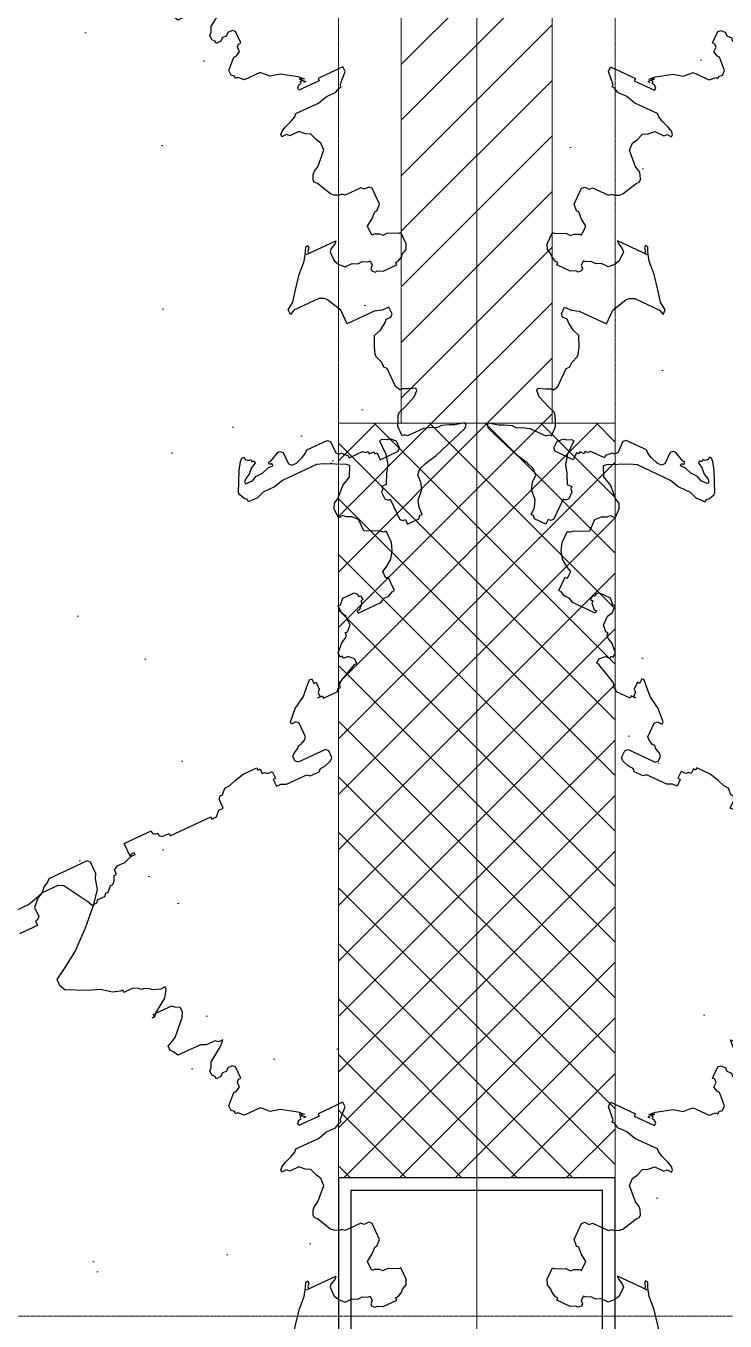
# Model space of a CAD drawing. Header units: millimetres. Extents: x 0 to 71617, y -15450 to 30894.
# Drawn here: x 52148 to 52704, y 18343 to 19373 of the extents above; entities that cross this region are included whole.
import ezdxf

# ---------------------------------------------------------------- set-up
doc = ezdxf.new("R2010")
doc.units = ezdxf.units.MM
doc.linetypes.add('CENTER2', pattern=[1.125, 0.75, -0.125, 0.125, -0.125])
doc.linetypes.add('HIDDEN', pattern=[0.375, 0.25, -0.125])
for name, color, linetype, lineweight in [('axis', 40, 'CENTER2', 5), ('DIM2', 4, 'Continuous', 5), ('Hatch', 8, 'Continuous', 5), ('LINE-DETAIL-SAKURA', 2, 'Continuous', 30), ('tree', 251, 'Continuous', 0), ('Wall Brick', 5, 'Continuous', 15)]:
    doc.layers.add(name, color=color, linetype=linetype, lineweight=lineweight)
for name, color, linetype in [('COL', 5, 'Continuous'), ('dwgmodels.com', 250, 'Continuous'), ('WINDOW-PLAN-PANEL', 15, 'Continuous')]:
    doc.layers.add(name, color=color, linetype=linetype)
pattern_1 = [(135, (-2110, -10510), (-22.097087, -22.097087), []), (225, (-2110, -10510), (22.097087, -22.097087), [])]
pattern_2 = [(45, (-2110, -10510), (-22.097087, 22.097087), [])]

# ---------------------------------------------------------------- blocks, each defined once
blk = doc.blocks.new('GRIDLINE-GF')
at = {"layer": 'axis'}
for p, q in [((29300, -6362.2, -0.1), (29300, 12546.8)), ((48410, 1200), (-4020, 1200))]:
    blk.add_line(p, q, dxfattribs=at)
blk = doc.blocks.new('2D WALL G.F')
at = {"layer": 'Hatch'}
h = blk.add_hatch(dxfattribs=at)
h.set_pattern_fill('LINE', color=256, scale=250, angle=45, style=0)
h.set_pattern_definition(pattern_2)
h.paths.add_polyline_path([(32060, -110), (31940, -110), (31940, -4590), (32060, -4590)])
h.paths.add_polyline_path([(32040, -5410), (31960, -5410), (31960, -10290), (32040, -10290)])
h = blk.add_hatch(dxfattribs=at)
h.set_pattern_fill('LINE', color=256, scale=250, angle=45, style=0)
h.set_pattern_definition(pattern_2)
h.paths.add_polyline_path([(31940, -110), (32060, -110), (32060, -4590), (31940, -4590)])
h.paths.add_polyline_path([(31960, -5410), (32040, -5410), (32040, -10290), (31960, -10290)])
h = blk.add_hatch(dxfattribs=at)
h.set_pattern_fill('LINE', color=256, scale=250, angle=45, style=0)
h.set_pattern_definition(pattern_2)
h.paths.add_polyline_path([(31940, -110), (32060, -110), (32060, -4590), (31940, -4590)])
h.paths.add_polyline_path([(31940, -5410), (32060, -5410), (32060, -10290), (31940, -10290)])
h = blk.add_hatch(dxfattribs=at)
h.set_pattern_fill('NET', color=256, scale=250, angle=135, style=0)
h.set_pattern_definition(pattern_1)
h.paths.add_polyline_path([(32110, -5190), (31890, -5190), (31890, -4590), (32110, -4590)])
h = blk.add_hatch(dxfattribs=at)
h.set_pattern_fill('NET', color=256, scale=250, angle=135, style=0)
h.set_pattern_definition(pattern_1)
h.paths.add_polyline_path([(31890, -5190), (32110, -5190), (32110, -4590), (31890, -4590)])
h = blk.add_hatch(dxfattribs=at)
h.set_pattern_fill('NET', color=256, scale=250, angle=135, style=0)
h.set_pattern_definition(pattern_1)
h.paths.add_polyline_path([(31890, -5190), (32110, -5190), (32110, -4590), (31890, -4590)])
h = blk.add_hatch(dxfattribs=at)
h.set_pattern_fill('NET', color=256, scale=250, angle=135, style=0)
h.set_pattern_definition(pattern_1)
h.paths.add_polyline_path([(32110, -5190), (31890, -5190), (31890, -4590), (32110, -4590)])
at = {"layer": 'Hatch', "color": 3, "linetype": 'HIDDEN', "elevation": 7.9}
for points in [[(32000, -10500), (24000, -10500), (24000, 5500), (32000, 5500)], [(32000, -10500), (40000, -10500), (40000, 5500), (32000, 5500)]]:
    blk.add_lwpolyline(points, close=True, dxfattribs=at)
at = {"layer": 'Wall Brick'}
for points in [[(32060, -110), (31940, -110), (31940, -4590), (32060, -4590)], [(31940, -110), (32060, -110), (32060, -4590), (31940, -4590)], [(31940, -110), (32060, -110), (32060, -4590), (31940, -4590)], [(32060, -110), (31940, -110), (31940, -4590), (32060, -4590)], [(32110, -5190), (31890, -5190), (31890, -4590), (32110, -4590)], [(31890, -5190), (32110, -5190), (32110, -4590), (31890, -4590)], [(31890, -5190), (32110, -5190), (32110, -4590), (31890, -4590)], [(32110, -5190), (31890, -5190), (31890, -4590), (32110, -4590)]]:
    blk.add_lwpolyline(points, close=True, dxfattribs=at)
blk = doc.blocks.new('trees top 025')
at = {"layer": 'dwgmodels.com', "color": 0}
for p, q in [((-1.4807, 1.4621), (-1.4723, 1.4705)), ((-1.4807, 1.4205), (-1.4807, 1.4621)), ((-1.4723, 1.4705), (-1.3306, 1.4705)), ((-1.3306, 1.4705), (-1.3222, 1.4621)), ((-1.3222, 1.4621), (-1.3056, 1.4538)), ((-1.3056, 1.4538), (-1.2889, 1.4371)), ((-1.2889, 1.4371), (-1.2722, 1.4288)), ((-1.2722, 1.4288), (-1.2472, 1.4038)), ((-1.4723, 1.4038), (-1.4807, 1.4205)), ((-1.464, 1.3705), (-1.4723, 1.4038)), ((-1.2472, 1.4038), (-1.2472, 1.3705)), ((-1.4306, 1.3288), (-1.464, 1.3705)), ((-1.2472, 1.3705), (-1.2388, 1.3621)), ((-1.2388, 1.3621), (-1.2305, 1.3621)), ((-1.2305, 1.3621), (-1.2305, 1.3455)), ((-1.2305, 1.3455), (-1.1638, 1.3455)), ((-1.3723, 1.2704), (-1.4306, 1.3288)), ((-1.3056, 1.2121), (-1.3723, 1.2704)), ((-1.2555, 1.1788), (-1.3056, 1.2121)), ((-1.2138, 1.1537), (-1.2555, 1.1788)), ((-1.2222, 1.1121), (-1.2138, 1.1287)), ((-1.2138, 1.1287), (-1.2138, 1.1537)), ((-1.2889, 1.0787), (-1.2222, 1.1121)), ((-1.3639, 1.0371), (-1.3306, 1.0621)), ((-1.3306, 1.0621), (-1.2889, 1.0787)), ((-1.489, 0.987), (-1.4807, 0.9954)), ((-1.4807, 0.9954), (-1.464, 1.0037)), ((-1.464, 1.0037), (-1.4557, 1.0037)), ((-1.4557, 1.0037), (-1.4473, 1.012)), ((-1.4473, 1.012), (-1.4306, 1.0204)), ((-1.4306, 1.0204), (-1.3973, 1.0204)), ((-1.3973, 1.0287), (-1.3889, 1.0287)), ((-1.3973, 1.0204), (-1.3973, 1.0287)), ((-1.3889, 1.0287), (-1.3639, 1.0371)), ((-1.5307, 0.9787), (-1.514, 0.9787)), ((-1.5307, 0.9704), (-1.5307, 0.9787)), ((-1.514, 0.9454), (-1.5307, 0.9704)), ((-1.514, 0.9787), (-1.489, 0.987)), ((-1.5307, 0.9037), (-1.5224, 0.912)), ((-1.5224, 0.912), (-1.464, 0.912)), ((-1.464, 0.912), (-1.514, 0.9454)), ((-1.4557, 0.912), (-1.464, 0.912)), ((-1.464, 0.912), (-1.4557, 0.9037)), ((-1.4557, 0.9037), (-1.4557, 0.912)), ((-1.5474, 0.8954), (-1.5307, 0.9037)), ((-1.5474, 0.8787), (-1.5474, 0.8954)), ((-1.5391, 0.862), (-1.5474, 0.8787)), ((-1.4473, 0.9037), (-1.4557, 0.9037)), ((-1.4557, 0.9037), (-1.4473, 0.9037)), ((-1.5057, 0.8287), (-1.5391, 0.862)), ((-1.489, 0.812), (-1.5057, 0.8287)), ((-1.4557, 0.7953), (-1.489, 0.812)), ((-1.4557, 0.7787), (-1.4557, 0.7953)), ((-1.6308, 0.737), (-1.6141, 0.737)), ((-1.6141, 0.7203), (-1.6308, 0.737)), ((-1.6141, 0.737), (-1.6058, 0.7453)), ((-1.6058, 0.7453), (-1.5724, 0.7453)), ((-1.5724, 0.7453), (-1.5557, 0.7537)), ((-1.5557, 0.7537), (-1.4723, 0.7537)), ((-1.4723, 0.7537), (-1.464, 0.7703)), ((-1.464, 0.7703), (-1.4557, 0.7787)), ((-1.5641, 0.687), (-1.6141, 0.7203)), ((-1.5557, 0.6703), (-1.5641, 0.687)), ((-1.5474, 0.662), (-1.5557, 0.6703)), ((-1.5474, 0.6453), (-1.5474, 0.662)), ((-1.6308, 0.637), (-1.6224, 0.6453)), ((-1.6308, 0.5953), (-1.6308, 0.637)), ((-1.6224, 0.6453), (-1.6058, 0.6453)), ((-1.6058, 0.6453), (-1.5974, 0.637)), ((-1.5974, 0.637), (-1.5807, 0.637)), ((-1.5807, 0.637), (-1.5724, 0.6286)), ((-1.5724, 0.6286), (-1.5557, 0.6286)), ((-1.5557, 0.637), (-1.5474, 0.6453)), ((-1.5557, 0.6286), (-1.5557, 0.637)), ((-1.6224, 0.5953), (-1.6308, 0.5953)), ((-1.6141, 0.587), (-1.6224, 0.5953)), ((-1.6141, 0.5703), (-1.6141, 0.587)), ((-1.5974, 0.562), (-1.6141, 0.5703)), ((-1.5891, 0.562), (-1.5974, 0.562)), ((-1.5557, 0.5286), (-1.5891, 0.562)), ((-1.5557, 0.5119), (-1.5557, 0.5286)), ((-1.6558, 0.4703), (-1.6475, 0.4786)), ((-1.6475, 0.4786), (-1.5891, 0.4786)), ((-1.5891, 0.4786), (-1.5724, 0.4953)), ((-1.5724, 0.4953), (-1.5641, 0.4953)), ((-1.5641, 0.5036), (-1.5557, 0.5119)), ((-1.5641, 0.4953), (-1.5641, 0.5036)), ((-1.7559, 0.4119), (-1.7058, 0.4453)), ((-1.7058, 0.4453), (-1.6725, 0.4536)), ((-1.6725, 0.4536), (-1.6558, 0.4703)), ((-1.7726, 0.3952), (-1.7559, 0.4119)), ((-1.7559, 0.4036), (-1.7726, 0.3869)), ((-1.7642, 0.4036), (-1.7559, 0.4036)), ((-1.7642, 0.3952), (-1.7642, 0.4036)), ((-1.7559, 0.3952), (-1.7642, 0.3952)), ((-1.7559, 0.3869), (-1.7559, 0.3952)), ((-1.906, 0.3786), (-1.8143, 0.3786)), ((-1.906, 0.3619), (-1.906, 0.3786)), ((-1.8726, 0.3286), (-1.906, 0.3619)), ((-1.8143, 0.3786), (-1.8143, 0.3702)), ((-1.8143, 0.3702), (-1.7392, 0.3702)), ((-1.7726, 0.3869), (-1.7642, 0.3869)), ((-1.7475, 0.3869), (-1.7559, 0.3869)), ((-1.7392, 0.3786), (-1.7475, 0.3869)), ((-1.7392, 0.3702), (-1.7392, 0.3786)), ((-1.8726, 0.3202), (-1.8726, 0.3286)), ((-1.8643, 0.3202), (-1.8726, 0.3202)), ((-1.8476, 0.3119), (-1.8643, 0.3202)), ((-1.8143, 0.3119), (-1.8476, 0.3119)), ((-1.7809, 0.3036), (-1.8143, 0.3119)), ((-1.6975, 0.3036), (-1.7809, 0.3036)), ((-1.6892, 0.2952), (-1.6975, 0.3036)), ((-1.6725, 0.2869), (-1.6892, 0.2952)), ((-1.6475, 0.2786), (-1.6725, 0.2869)), ((-1.6308, 0.2702), (-1.6475, 0.2786)), ((-1.6224, 0.2619), (-1.6308, 0.2702)), ((-1.6224, 0.2535), (-1.6224, 0.2619)), ((-1.7225, 0.1952), (-1.7142, 0.2202)), ((-1.7142, 0.2202), (-1.6975, 0.2285)), ((-1.6975, 0.2285), (-1.6808, 0.2452)), ((-1.6808, 0.2452), (-1.6475, 0.2452)), ((-1.6475, 0.2452), (-1.6391, 0.2535)), ((-1.6391, 0.2535), (-1.6224, 0.2535)), ((-1.7309, 0.1785), (-1.7225, 0.1952)), ((-1.7309, 0.1535), (-1.7309, 0.1785)), ((-1.6892, 0.1119), (-1.7309, 0.1535)), ((-1.6725, 0.1035), (-1.6892, 0.1119)), ((-1.6641, 0.0952), (-1.6725, 0.1035)), ((-1.6558, 0.0785), (-1.6641, 0.0952)), ((-1.6892, 0.0118), (-1.6641, 0.0618)), ((-1.6641, 0.0618), (-1.6558, 0.0702)), ((-1.6558, 0.0702), (-1.6558, 0.0785)), ((-1.7142, -0.0048), (-1.6975, 0.0035)), ((-1.6975, 0.0035), (-1.6892, 0.0118)), ((-1.8226, -0.0298), (-1.8143, -0.0215)), ((-1.8226, -0.0882), (-1.8226, -0.0298)), ((-1.8143, -0.0215), (-1.7976, -0.0215)), ((-1.7976, -0.0215), (-1.7892, -0.0132)), ((-1.7892, -0.0132), (-1.7309, -0.0132)), ((-1.7309, -0.0132), (-1.7225, -0.0048)), ((-1.7225, -0.0048), (-1.7142, -0.0048)), ((-1.8059, -0.1049), (-1.8226, -0.0882)), ((-1.7976, -0.1049), (-1.8059, -0.1049)), ((-1.7809, -0.1215), (-1.7976, -0.1049)), ((-1.7559, -0.1382), (-1.7809, -0.1215)), ((-1.5474, -0.1132), (-1.5474, -0.1215)), ((-1.5391, -0.1132), (-1.5474, -0.1132)), ((-1.5474, -0.1215), (-1.5391, -0.1299)), ((-1.5307, -0.1299), (-1.5391, -0.1132)), ((-1.7809, -0.1799), (-1.7642, -0.1715)), ((-1.7642, -0.1715), (-1.7559, -0.1715)), ((-1.7559, -0.1715), (-1.7559, -0.1382)), ((-1.6391, -0.1382), (-1.6308, -0.1465)), ((-1.5307, -0.1382), (-1.6391, -0.1382)), ((-1.6308, -0.1465), (-1.6141, -0.1549)), ((-1.6141, -0.1549), (-1.6058, -0.1632)), ((-1.6058, -0.1632), (-1.6058, -0.1965)), ((-1.5391, -0.1299), (-1.5391, -0.1382)), ((-1.5391, -0.1382), (-1.5307, -0.1382)), ((-1.514, -0.1549), (-1.5307, -0.1299)), ((-1.4807, -0.1882), (-1.514, -0.1549)), ((-1.8476, -0.2049), (-1.8393, -0.2049)), ((-1.8476, -0.2466), (-1.8476, -0.2049)), ((-1.8393, -0.2049), (-1.8059, -0.1882)), ((-1.8059, -0.1882), (-1.7892, -0.1882)), ((-1.7892, -0.1882), (-1.7809, -0.1799)), ((-1.6141, -0.2132), (-1.6308, -0.2299)), ((-1.6058, -0.1965), (-1.6141, -0.2132)), ((-1.4473, -0.2299), (-1.4807, -0.1882)), ((-1.8393, -0.2632), (-1.8476, -0.2466)), ((-1.7142, -0.2466), (-1.7142, -0.2632)), ((-1.7058, -0.2466), (-1.7142, -0.2466)), ((-1.6892, -0.2382), (-1.7058, -0.2466)), ((-1.6725, -0.2382), (-1.6892, -0.2382)), ((-1.6558, -0.2299), (-1.6725, -0.2382)), ((-1.6308, -0.2299), (-1.6558, -0.2299)), ((-1.4223, -0.2632), (-1.4473, -0.2299)), ((-1.8226, -0.2716), (-1.8393, -0.2632)), ((-1.8143, -0.2799), (-1.8226, -0.2716)), ((-1.7976, -0.2882), (-1.8143, -0.2799)), ((-1.7892, -0.2882), (-1.7976, -0.2882)), ((-1.7892, -0.2966), (-1.7892, -0.2882)), ((-1.7392, -0.2966), (-1.7892, -0.2966)), ((-1.7225, -0.2882), (-1.7392, -0.2966)), ((-1.7142, -0.2882), (-1.7225, -0.2882)), ((-1.7142, -0.2632), (-1.7058, -0.2716)), ((-1.7058, -0.2799), (-1.7142, -0.2882)), ((-1.7058, -0.2716), (-1.7058, -0.2799)), ((-1.5307, -0.3049), (-1.5224, -0.2966)), ((-1.5224, -0.2966), (-1.5057, -0.2882)), ((-1.5057, -0.2882), (-1.414, -0.2882)), ((-1.3973, -0.2799), (-1.4223, -0.2632)), ((-1.414, -0.2882), (-1.3973, -0.2966)), ((-1.3973, -0.2966), (-1.3973, -0.2799)), ((-1.5557, -0.3549), (-1.5307, -0.3049)), ((-1.5557, -0.4049), (-1.5557, -0.3549)), ((-1.7058, -0.4133), (-1.6808, -0.4133)), ((-1.7058, -0.4383), (-1.7058, -0.4133)), ((-1.6808, -0.4133), (-1.6558, -0.4049)), ((-1.6558, -0.4049), (-1.5557, -0.4049)), ((-1.6975, -0.4466), (-1.7058, -0.4383)), ((-1.6808, -0.4466), (-1.6975, -0.4466)), ((-1.6725, -0.4549), (-1.6808, -0.4466)), ((-1.6475, -0.4716), (-1.6725, -0.4549)), ((-1.6224, -0.4799), (-1.6475, -0.4716)), ((-1.6058, -0.5133), (-1.6224, -0.4799)), ((-1.5974, -0.5383), (-1.6058, -0.5133)), ((-1.6058, -0.5716), (-1.5974, -0.5466)), ((-1.5974, -0.5466), (-1.5974, -0.5383)), ((-1.6141, -0.5966), (-1.6058, -0.5883)), ((-1.6141, -0.6633), (-1.6141, -0.5966)), ((-1.6058, -0.5883), (-1.6058, -0.5716)), ((-1.6725, -0.6967), (-1.6475, -0.6883)), ((-1.6475, -0.6883), (-1.6308, -0.68)), ((-1.6308, -0.68), (-1.6224, -0.68)), ((-1.6224, -0.68), (-1.6141, -0.6633)), ((-1.0804, -0.6883), (-1.0804, -0.6967)), ((-1.072, -0.6883), (-1.0804, -0.6883)), ((-1.072, -0.68), (-1.072, -0.6883)), ((-1.0637, -0.68), (-1.072, -0.68)), ((-1.0554, -0.6717), (-1.0637, -0.68)), ((-1.0554, -0.6633), (-1.0554, -0.6717)), ((-1.047, -0.6633), (-1.0554, -0.6633)), ((-1.0387, -0.6717), (-1.047, -0.6633)), ((-1.022, -0.6967), (-1.0387, -0.6717)), ((-1.6725, -0.705), (-1.6725, -0.6967)), ((-1.6558, -0.7217), (-1.6725, -0.705)), ((-1.6141, -0.7383), (-1.6558, -0.7217)), ((-1.3306, -0.73), (-1.3389, -0.7383)), ((-1.2555, -0.73), (-1.3306, -0.73)), ((-1.2472, -0.7383), (-1.2555, -0.73)), ((-1.1721, -0.6967), (-1.1805, -0.705)), ((-1.1805, -0.705), (-1.1805, -0.7467)), ((-1.1638, -0.6967), (-1.1721, -0.6967)), ((-1.1304, -0.7133), (-1.1638, -0.6967)), ((-1.1221, -0.7133), (-1.1304, -0.7133)), ((-1.1304, -0.7217), (-1.1221, -0.7217)), ((-1.1304, -0.73), (-1.1304, -0.7217)), ((-1.1137, -0.73), (-1.1304, -0.73)), ((-1.1221, -0.7217), (-1.1221, -0.7133)), ((-1.0887, -0.7383), (-1.1137, -0.73)), ((-1.0804, -0.6967), (-1.0637, -0.705)), ((-1.0637, -0.705), (-1.047, -0.7217)), ((-1.047, -0.7217), (-1.0304, -0.73)), ((-1.0304, -0.73), (-1.022, -0.7383)), ((-0.9887, -0.7633), (-1.022, -0.6967)), ((-1.5891, -0.7467), (-1.6141, -0.7383)), ((-1.5807, -0.755), (-1.5891, -0.7467)), ((-1.5724, -0.7717), (-1.5807, -0.755)), ((-1.5641, -0.7883), (-1.5724, -0.7717)), ((-1.3389, -0.7383), (-1.3389, -0.78)), ((-1.2305, -0.7467), (-1.2472, -0.7383)), ((-1.2055, -0.755), (-1.2305, -0.7467)), ((-1.1888, -0.755), (-1.2055, -0.755)), ((-1.1805, -0.7467), (-1.1888, -0.755)), ((-1.0637, -0.7383), (-1.0887, -0.7383)), ((-1.047, -0.7467), (-1.0637, -0.7383)), ((-1.022, -0.7467), (-1.047, -0.7467)), ((-1.022, -0.7383), (-1.022, -0.7467)), ((-0.997, -0.7883), (-0.9887, -0.7717)), ((-0.9887, -0.7717), (-0.9887, -0.7633)), ((-1.5807, -0.83), (-1.5724, -0.8217)), ((-1.5724, -0.8217), (-1.5641, -0.8217)), ((-1.5641, -0.8217), (-1.5641, -0.7883)), ((-1.5391, -0.83), (-1.5224, -0.8133)), ((-1.5224, -0.8133), (-1.514, -0.8133)), ((-1.514, -0.8133), (-1.4974, -0.805)), ((-1.4974, -0.805), (-1.489, -0.805)), ((-1.489, -0.805), (-1.489, -0.855)), ((-1.439, -0.8217), (-1.439, -0.83)), ((-1.4306, -0.8217), (-1.439, -0.8217)), ((-1.4223, -0.8133), (-1.4306, -0.8217)), ((-1.3723, -0.8133), (-1.4223, -0.8133)), ((-1.3556, -0.7883), (-1.3723, -0.805)), ((-1.3723, -0.805), (-1.3723, -0.8133)), ((-1.3472, -0.7883), (-1.3556, -0.7883)), ((-1.3556, -0.83), (-1.2889, -0.7967)), ((-1.3389, -0.78), (-1.3472, -0.7883)), ((-1.2889, -0.7967), (-1.2639, -0.7883)), ((-1.2639, -0.7883), (-1.1388, -0.7883)), ((-1.1388, -0.7883), (-1.1054, -0.7967)), ((-1.1054, -0.7967), (-1.0637, -0.7967)), ((-1.0637, -0.7967), (-1.0387, -0.805)), ((-1.0387, -0.805), (-1.0053, -0.805)), ((-1.0053, -0.7967), (-0.997, -0.7883)), ((-1.0053, -0.805), (-1.0053, -0.7967)), ((-1.7726, -0.8717), (-1.7392, -0.8634)), ((-1.7392, -0.8634), (-1.7225, -0.855)), ((-1.7225, -0.855), (-1.6975, -0.8467)), ((-1.6975, -0.8467), (-1.6808, -0.8467)), ((-1.6808, -0.8467), (-1.6641, -0.8384)), ((-1.6641, -0.8384), (-1.6391, -0.83)), ((-1.6391, -0.83), (-1.5807, -0.83)), ((-1.5391, -0.855), (-1.5391, -0.83)), ((-1.5307, -0.8634), (-1.5391, -0.855)), ((-1.464, -0.8634), (-1.5307, -0.8634)), ((-1.489, -0.855), (-1.4807, -0.8884)), ((-1.464, -0.8384), (-1.464, -0.8634)), ((-1.4557, -0.8384), (-1.464, -0.8384)), ((-1.4557, -0.83), (-1.4557, -0.8384)), ((-1.439, -0.83), (-1.4557, -0.83)), ((-1.3639, -0.8384), (-1.3556, -0.83)), ((-1.3472, -0.8717), (-1.3639, -0.8384)), ((-1.7726, -0.88), (-1.7726, -0.8717)), ((-1.7642, -0.8884), (-1.7726, -0.88)), ((-1.6391, -0.93), (-1.7642, -0.8884)), ((-1.4807, -0.8884), (-1.464, -0.9134)), ((-1.3139, -0.8884), (-1.3472, -0.8717)), ((-1.2805, -0.9217), (-1.3139, -0.8884)), ((-1.5974, -0.9384), (-1.6391, -0.93)), ((-1.5724, -0.9467), (-1.5974, -0.9384)), ((-1.5641, -0.955), (-1.5724, -0.9467)), ((-1.464, -0.9134), (-1.4473, -0.9467)), ((-1.4473, -0.9467), (-1.4306, -0.9467)), ((-1.4306, -0.9467), (-1.4306, -0.955)), ((-1.2639, -0.93), (-1.2805, -0.9217)), ((-1.2555, -0.9467), (-1.2639, -0.93)), ((-1.2555, -0.9801), (-1.2555, -0.9467)), ((-1.5557, -0.9634), (-1.5641, -0.955)), ((-1.5557, -0.9884), (-1.5557, -0.9634)), ((-1.5474, -1.0134), (-1.5557, -0.9884)), ((-1.4306, -0.955), (-1.4223, -0.9634)), ((-1.4223, -0.9884), (-1.4306, -0.9967)), ((-1.4223, -0.9634), (-1.4223, -0.9884)), ((-1.2972, -0.9967), (-1.2805, -0.9884)), ((-1.2805, -0.9884), (-1.2722, -0.9801)), ((-1.2722, -0.9801), (-1.2555, -0.9801)), ((-1.5224, -1.0384), (-1.5474, -1.0134)), ((-1.514, -1.0634), (-1.5224, -1.0384)), ((-1.439, -0.9967), (-1.439, -1.0717)), ((-1.4306, -0.9967), (-1.439, -0.9967)), ((-1.3139, -1.0134), (-1.2972, -0.9967)), ((-1.3139, -1.0551), (-1.3139, -1.0134)), ((-1.514, -1.0884), (-1.514, -1.0634)), ((-1.4557, -1.0801), (-1.4557, -1.0967)), ((-1.4473, -1.0801), (-1.4557, -1.0801)), ((-1.439, -1.0717), (-1.4473, -1.0801)), ((-1.3723, -1.0884), (-1.3639, -1.0801)), ((-1.3639, -1.0801), (-1.3139, -1.0551)), ((-1.5057, -1.0884), (-1.514, -1.0884)), ((-1.4974, -1.0967), (-1.5057, -1.0884)), ((-1.4557, -1.0967), (-1.4974, -1.0967)), ((-1.3806, -1.0884), (-1.3723, -1.0884)), ((-1.3806, -1.1301), (-1.3806, -1.0884)), ((-1.3723, -1.1551), (-1.3806, -1.1301)), ((-1.3556, -1.1801), (-1.3723, -1.1551)), ((-1.3306, -1.1968), (-1.3556, -1.1801)), ((-1.3139, -1.2051), (-1.3306, -1.1968)), ((-1.3139, -1.2301), (-1.3139, -1.2051)), ((-1.3222, -1.2301), (-1.3139, -1.2301)), ((-1.3222, -1.2801), (-1.3222, -1.2301)), ((-1.2138, -1.2468), (-1.2138, -1.2634)), ((-1.2055, -1.2468), (-1.2138, -1.2468)), ((-1.1971, -1.2301), (-1.2055, -1.2384)), ((-1.2055, -1.2384), (-1.2055, -1.2468)), ((-1.1554, -1.2301), (-1.1971, -1.2301)), ((-1.1388, -1.2468), (-1.1554, -1.2301)), ((-1.1304, -1.2468), (-1.1388, -1.2468)), ((-1.1304, -1.2718), (-1.1304, -1.2468)), ((-1.3139, -1.2801), (-1.3222, -1.2801)), ((-1.2972, -1.2885), (-1.3139, -1.2801)), ((-1.2805, -1.2885), (-1.2972, -1.2885)), ((-1.2639, -1.2968), (-1.2805, -1.2885)), ((-1.1805, -1.2968), (-1.2639, -1.2968)), ((-1.2138, -1.2634), (-1.2055, -1.2634)), ((-1.2055, -1.2634), (-1.2055, -1.2718)), ((-1.2055, -1.2718), (-1.1888, -1.2885)), ((-1.1888, -1.2885), (-1.1805, -1.2885)), ((-1.1805, -1.2885), (-1.1805, -1.2968)), ((-1.1388, -1.2885), (-1.1304, -1.2718)), ((-1.1388, -1.3218), (-1.1388, -1.2885)), ((-1.1221, -1.3385), (-1.1388, -1.3218)), ((-1.1137, -1.3385), (-1.1221, -1.3385)), ((-1.1137, -1.3468), (-1.1137, -1.3385)), ((-1.1054, -1.3551), (-1.1137, -1.3468)), ((-1.0887, -1.3635), (-1.1054, -1.3551)), ((-1.0637, -1.3885), (-1.0887, -1.3635)), ((-1.1054, -1.4302), (-1.0887, -1.4135)), ((-1.0887, -1.4135), (-1.072, -1.4135)), ((-1.072, -1.4051), (-1.0637, -1.4051)), ((-1.072, -1.4135), (-1.072, -1.4051)), ((-1.0637, -1.4051), (-1.0637, -1.3885)), ((-1.1054, -1.4468), (-1.1054, -1.4302)), ((-1.0971, -1.4468), (-1.1054, -1.4468)), ((-1.0304, -1.4802), (-1.0971, -1.4468)), ((-0.9553, -1.4468), (-0.9553, -1.4718)), ((-0.947, -1.4468), (-0.9553, -1.4468)), ((-0.947, -1.4302), (-0.947, -1.4468)), ((-0.9386, -1.4302), (-0.947, -1.4302)), ((-0.9219, -1.4468), (-0.9386, -1.4302)), ((-0.8969, -1.4718), (-0.9219, -1.4468)), ((-1.022, -1.4885), (-1.0304, -1.4802)), ((-1.022, -1.4968), (-1.022, -1.4885)), ((-1.0137, -1.4968), (-1.022, -1.4968)), ((-1.0053, -1.5052), (-1.0137, -1.4968)), ((-0.9553, -1.5052), (-1.0053, -1.5052)), ((-0.9553, -1.4718), (-0.947, -1.4802)), ((-0.9553, -1.4968), (-0.9553, -1.5052)), ((-0.9386, -1.4968), (-0.9553, -1.4968)), ((-0.947, -1.4802), (-0.947, -1.4968)), ((-0.947, -1.4968), (-0.9386, -1.4968)), ((-0.8552, -1.4968), (-0.8969, -1.4718)), ((-0.8219, -1.5302), (-0.8552, -1.4968)), ((-0.8469, -1.5468), (-0.8385, -1.5385)), ((-0.8469, -1.5969), (-0.8469, -1.5468)), ((-0.8385, -1.5385), (-0.8219, -1.5385)), ((-0.8219, -1.5385), (-0.8219, -1.5302)), ((-0.8385, -1.6052), (-0.8469, -1.5969)), ((-0.8219, -1.6135), (-0.8385, -1.6052)), ((-0.8135, -1.6135), (-0.8219, -1.6135)), ((-0.8052, -1.6219), (-0.8135, -1.6135)), ((-0.7885, -1.6302), (-0.8052, -1.6219)), ((-0.7802, -1.6385), (-0.7885, -1.6302)), ((-0.7802, -1.6552), (-0.7802, -1.6385)), ((-0.6634, -1.6302), (-0.6634, -1.6469)), ((-0.6551, -1.6302), (-0.6634, -1.6302)), ((-0.6551, -1.6219), (-0.6551, -1.6302)), ((-0.605, -1.6219), (-0.6551, -1.6219)), ((-0.5717, -1.6302), (-0.605, -1.6219)), ((-0.5467, -1.6385), (-0.5717, -1.6302)), ((-0.53, -1.6385), (-0.5467, -1.6385)), ((-0.5133, -1.6552), (-0.53, -1.6385)), ((-0.8969, -1.6719), (-0.8886, -1.6635)), ((-0.8969, -1.6969), (-0.8969, -1.6719)), ((-0.8886, -1.6635), (-0.7885, -1.6635)), ((-0.7885, -1.6635), (-0.7802, -1.6552)), ((-0.6968, -1.6552), (-0.6968, -1.6802)), ((-0.6801, -1.6552), (-0.6968, -1.6552)), ((-0.6968, -1.6802), (-0.6884, -1.6802)), ((-0.6884, -1.6802), (-0.6884, -1.7052)), ((-0.6718, -1.6469), (-0.6801, -1.6552)), ((-0.6634, -1.6469), (-0.6718, -1.6469)), ((-0.505, -1.6552), (-0.5133, -1.6552)), ((-0.4966, -1.6635), (-0.505, -1.6552)), ((-0.4966, -1.6969), (-0.4966, -1.6635)), ((-0.2631, -1.6802), (-0.2631, -1.6885)), ((-0.2548, -1.6802), (-0.2631, -1.6802)), ((-0.2465, -1.6719), (-0.2548, -1.6802)), ((-0.2465, -1.6635), (-0.2465, -1.6719)), ((-0.1464, -1.6635), (-0.2465, -1.6635)), ((-0.1464, -1.7135), (-0.1464, -1.6635)), ((-0.8886, -1.7052), (-0.8969, -1.6969)), ((-0.8636, -1.7135), (-0.8886, -1.7052)), ((-0.8469, -1.7135), (-0.8636, -1.7135)), ((-0.8385, -1.7219), (-0.8469, -1.7135)), ((-0.8052, -1.7219), (-0.8385, -1.7219)), ((-0.7969, -1.7135), (-0.8052, -1.7219)), ((-0.7218, -1.7135), (-0.7969, -1.7135)), ((-0.7051, -1.7052), (-0.7218, -1.7135)), ((-0.6884, -1.7052), (-0.7051, -1.7052)), ((-0.48, -1.6969), (-0.4966, -1.6969)), ((-0.4633, -1.7135), (-0.48, -1.6969)), ((-0.4466, -1.7135), (-0.4633, -1.7135)), ((-0.4466, -1.7052), (-0.4466, -1.7135)), ((-0.2965, -1.7052), (-0.4466, -1.7052)), ((-0.2965, -1.6969), (-0.2965, -1.7052)), ((-0.2715, -1.6969), (-0.2965, -1.6969)), ((-0.2631, -1.6885), (-0.2715, -1.6969)), ((-0.1631, -1.7052), (-0.1631, -1.7135)), ((-0.1547, -1.7052), (-0.1631, -1.7052)), ((-0.1631, -1.7135), (-0.1464, -1.7135)), ((-0.1464, -1.7135), (-0.1547, -1.7052)), ((-0.1214, -1.7219), (-0.1464, -1.7135)), ((-0.0963, -1.7219), (-0.1214, -1.7219)), ((-0.0797, -1.7302), (-0.0963, -1.7219)), ((-0.0797, -1.7469), (-0.0797, -1.7302)), ((0.0955, -1.7052), (0.0454, -1.7886)), ((0.1121, -1.6969), (0.0955, -1.7052)), ((0.1705, -1.6969), (0.1121, -1.6969)), ((0.1955, -1.7052), (0.1705, -1.6969)), ((0.2289, -1.7135), (0.1955, -1.7052)), ((0.3623, -1.7135), (0.2289, -1.7135)), ((-0.0713, -1.7469), (-0.0797, -1.7469)), ((-0.063, -1.7636), (-0.0713, -1.7469)), ((-0.0546, -1.7719), (-0.063, -1.7636)), ((-0.0463, -1.7719), (-0.0546, -1.7719)), ((-0.0296, -1.7886), (-0.0463, -1.7719)), ((-0.0213, -1.7886), (-0.0296, -1.7886)), ((-0.013, -1.7969), (-0.0213, -1.7886)), ((0.0121, -1.7969), (-0.013, -1.7969)), ((0.0204, -1.8052), (0.0121, -1.7969)), ((0.0371, -1.8052), (0.0204, -1.8052)), ((0.0454, -1.7886), (0.0371, -1.8052))]:
    blk.add_line(p, q, dxfattribs=at)
blk = doc.blocks.new('trerwe')
at = {"color": 0, "xscale": 2, "yscale": 2}
blk.add_blockref('trees top 025', (0, 0), dxfattribs=at)
blk = doc.blocks.new('LANDSCAPE SITE')
h = blk.add_hatch()
h.set_pattern_fill('AR-SAND', color=256, scale=5, angle=180, style=0)
h.paths.add_polyline_path([(33400, 730.5), (33400, 9490), (33940, 9490), (33940, 5810), (33890, 5810), (33890, 4990), (33940, 4990), (33940, 110), (33894.8, 110), (33894.8, 730.5)])
h = blk.add_hatch()
h.set_pattern_fill('AR-SAND', color=256, scale=5, angle=180, style=0)
h.paths.add_polyline_path([(34600, 730.5), (34600, 9490), (34060, 9490), (34060, 5810), (34110, 5810), (34110, 4990), (34060, 4990), (34060, 110), (34105.2, 110), (34105.2, 730.5)])
at = {"elevation": 0}
for points in [[(33400, 730.5), (33400, 9490), (33940, 9490), (33940, 5810), (33890, 5810), (33890, 4990), (33940, 4990), (33940, 110), (33894.8, 110), (33894.8, 730.5)], [(34600, 730.5), (34600, 9490), (34060, 9490), (34060, 5810), (34110, 5810), (34110, 4990), (34060, 4990), (34060, 110), (34105.2, 110), (34105.2, 730.5)]]:
    blk.add_lwpolyline(points, close=True, dxfattribs=at)
for p, xscale, yscale, zscale, rotation in [((33520.6, 5820, 0), -119.0039728284955, 119.0039728285046, 119.003972828398, 25.00666245952974), ((34479.4, 5820, 0), 119.0039728284955, 119.0039728284955, 119.0039728284955, 334.9933375404704), ((33520.6, 4996.7, 0), -119.0039728284955, 119.0039728285046, 119.003972828398, 25.00666245952974), ((34479.4, 4996.7, 0), 119.0039728284955, 119.0039728284955, 119.0039728284955, 334.9933375404704)]:
    blk.add_blockref('trerwe', p, dxfattribs=dict(xscale=xscale, yscale=yscale, zscale=zscale, rotation=rotation))
blk = doc.blocks.new('Col-1')
at = {"layer": 'COL'}
for points in [[(-10, -10), (210, -10), (210, 210), (-10, 210)], [(0, 0), (200, 0), (200, 200), (0, 200)]]:
    blk.add_lwpolyline(points, close=True, dxfattribs=at)
blk = doc.blocks.new('COL-GF1')
at = {"layer": 'COL'}
blk.add_blockref('Col-1', (31900, -100), dxfattribs=at)
blk = doc.blocks.new('FENCE1')
at = {"layer": 'Hatch', "color": 3}
for points in [[(34000, -100), (26000, -100), (26000, 15900), (34000, 15900)], [(34000, -100), (42000, -100), (42000, 15900), (34000, 15900)]]:
    blk.add_lwpolyline(points, close=True, dxfattribs=at)

msp = doc.modelspace()

# ---------------------------------------------------------------- linework, layer by layer
at = {"layer": 'WINDOW-PLAN-PANEL', "linetype": 'HIDDEN', "lineweight": 9, "elevation": 0}
for points in [[(44506.5, 16646.2), (49916.5, 16646.2), (49916.5, 18236.7), (52396.5, 18236.7), (52396.5, 23536.7)], [(60506.5, 16646.2), (55096.5, 16646.2), (55096.5, 18236.7), (52616.5, 18236.7), (52616.5, 23536.7)]]:
    msp.add_lwpolyline(points, dxfattribs=at)

# ---------------------------------------------------------------- block references
at = {"layer": 'DIM2'}
msp.add_blockref('GRIDLINE-GF', (23206.5, 17146.7, 0), dxfattribs=at)
at = {"layer": 'LINE-DETAIL-SAKURA'}
for name, p in [('FENCE1', (18506.5, 13247.1, 15.9)), ('COL-GF1', (20506.5, 18346.7, 0))]:
    msp.add_blockref(name, p, dxfattribs=at)
at = {"layer": 'tree'}
msp.add_blockref('LANDSCAPE SITE', (18506.5, 13246.7), dxfattribs=at)
at = {"layer": 'Wall Brick', "color": 1}
msp.add_blockref('2D WALL G.F', (20506.5, 23646.7, 0), dxfattribs=at)

doc.saveas('drawing.dxf')
